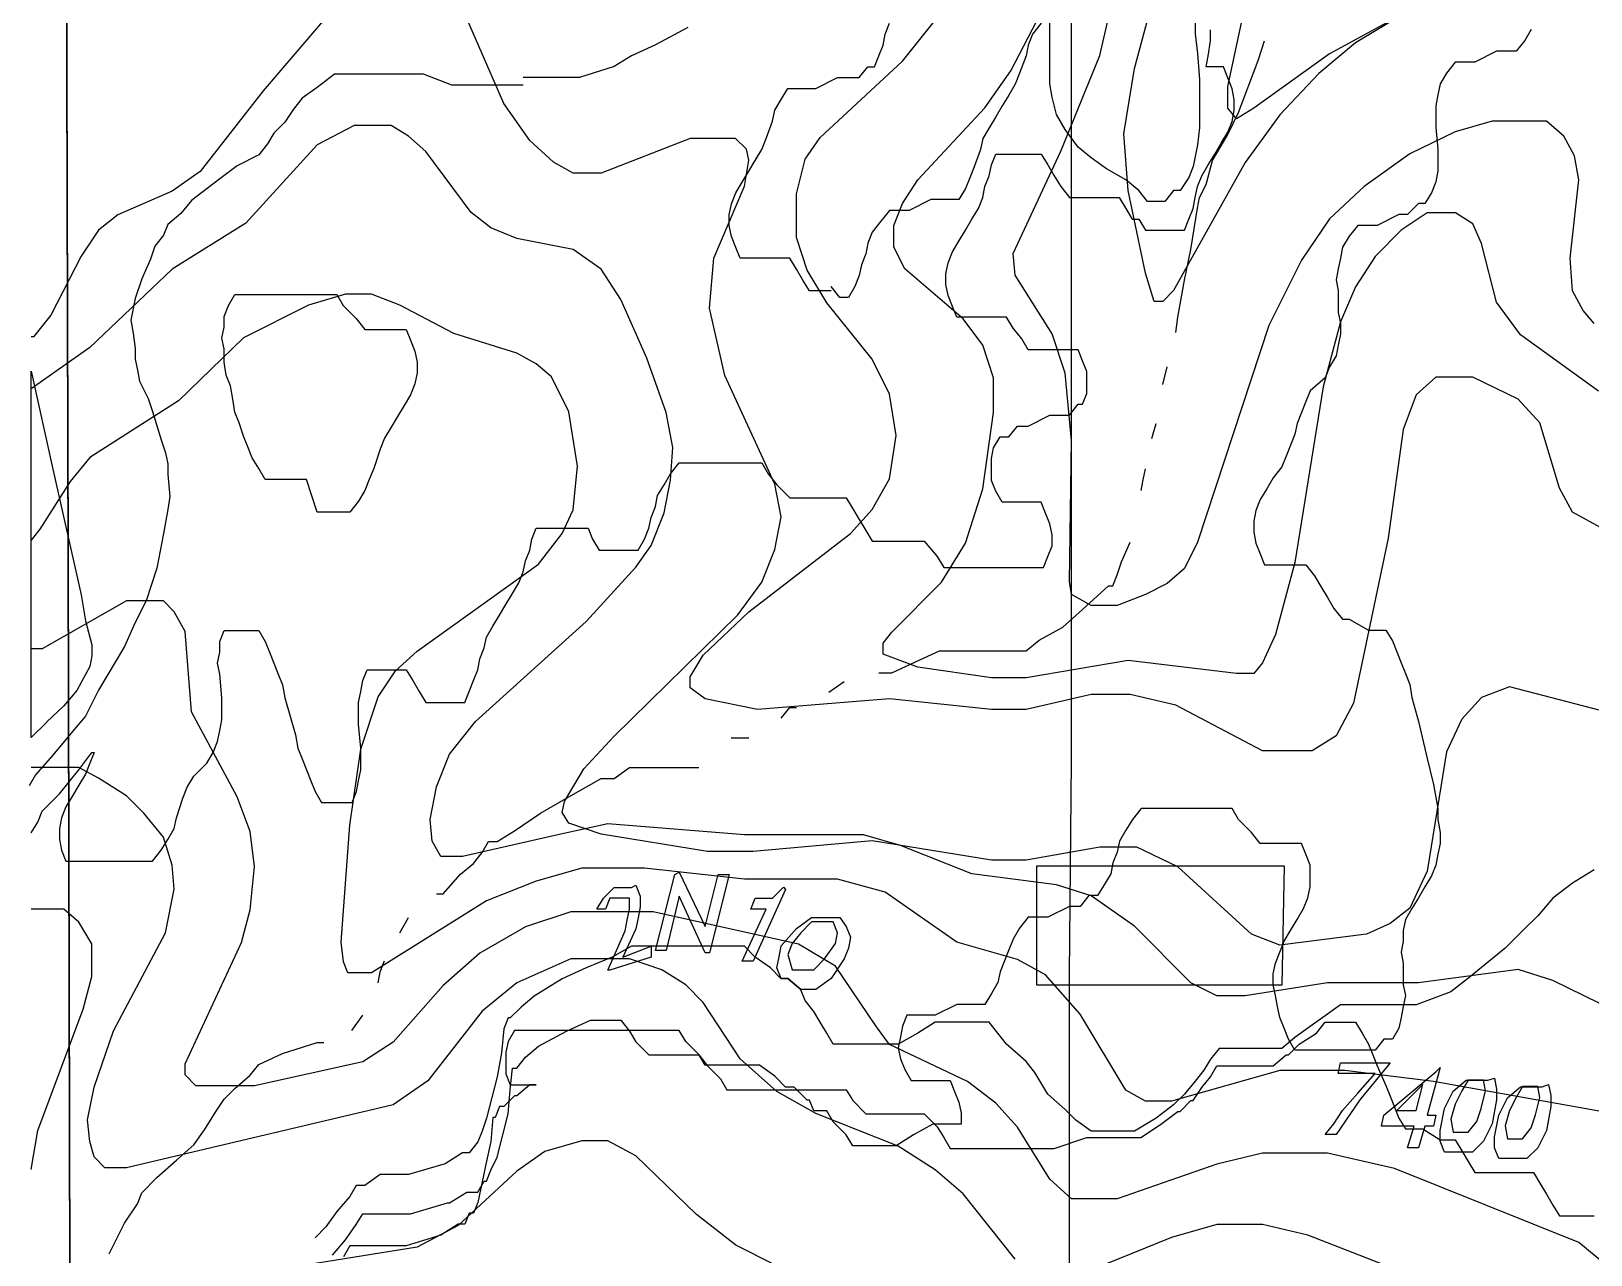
# Model space of a CAD drawing. Extents: x -0.82 to 6.83, y -0.63 to 7.9.
# Drawn here: x 0.0378 to 0.4172, y 5.8297 to 6.1273 of the extents above; entities that cross this region are included whole.
import ezdxf

# ---------------------------------------------------------------- set-up
doc = ezdxf.new("R2010")
doc.units = 0
for name, color, linetype in [('Elevations', 7, 'CONTINUOUS'), ('Grid', 7, 'CONTINUOUS'), ('Labels', 7, 'CONTINUOUS'), ('roads', 7, 'CONTINUOUS'), ('topo', 7, 'CONTINUOUS'), ('topo_grid', 7, 'CONTINUOUS'), ('water', 7, 'CONTINUOUS'), ('white', 7, 'CONTINUOUS')]:
    doc.layers.add(name, color=color, linetype=linetype)

msp = doc.modelspace()

# ---------------------------------------------------------------- linework, layer by layer
at = {"layer": 'Elevations', "color": 1}
for points in [[(0.361004, 5.867449), (0.355204, 5.858982), (0.352569, 5.858982), (0.354677, 5.861628), (0.356786, 5.864803), (0.360476, 5.869036), (0.364694, 5.873799), (0.355731, 5.873799), (0.35626, 5.876445), (0.368386, 5.876445), (0.368386, 5.876445)], [(0.380512, 5.875334), (0.377348, 5.863692), (0.379457, 5.863692), (0.37893, 5.861046), (0.376821, 5.861046), (0.375239, 5.855754), (0.372604, 5.855754), (0.374186, 5.861046), (0.366277, 5.861046), (0.366804, 5.863692), (0.379457, 5.874275)], [(0.393693, 5.872714), (0.39422, 5.870068), (0.39422, 5.867423), (0.393167, 5.861602), (0.391058, 5.857368), (0.38842, 5.854723), (0.38473, 5.854723), (0.382621, 5.854723), (0.381566, 5.854723), (0.380513, 5.857368), (0.380513, 5.860014), (0.381566, 5.865306), (0.383674, 5.869539), (0.386839, 5.872185), (0.390528, 5.872185), (0.392111, 5.872185)], [(0.369967, 5.864803), (0.374712, 5.864803), (0.376294, 5.871153)], [(0.383675, 5.859538), (0.385257, 5.859538), (0.387366, 5.859538), (0.389475, 5.862184), (0.390528, 5.865359), (0.391583, 5.869592), (0.391057, 5.872238), (0.389475, 5.872238), (0.387366, 5.872238), (0.385784, 5.869592), (0.384201, 5.866417), (0.383146, 5.862713)], [(0.406874, 5.871127), (0.4074, 5.868481), (0.4074, 5.865835), (0.406347, 5.860014), (0.404239, 5.855781), (0.401603, 5.853135), (0.397912, 5.853135), (0.395804, 5.853135), (0.394748, 5.853135), (0.393695, 5.855781), (0.393695, 5.858427), (0.394748, 5.863718), (0.396857, 5.867952), (0.400021, 5.870598), (0.403712, 5.870598), (0.405291, 5.870598)], [(0.396856, 5.85795), (0.398438, 5.85795), (0.400547, 5.85795), (0.402656, 5.860596), (0.403711, 5.863771), (0.404764, 5.868005), (0.404238, 5.87065), (0.402656, 5.87065), (0.400547, 5.87065), (0.398965, 5.868005), (0.397382, 5.86483), (0.396327, 5.861125)]]:
    msp.add_lwpolyline(points, close=True, dxfattribs=at)
at = {"layer": 'Grid', "color": 1}
msp.add_lwpolyline([(0.006687, 6.415242), (0.045703, 6.415242), (0.04623, 6.206989), (0.046757, 5.999264), (0.047285, 5.791514), (0.048339, 5.58326), (0.006687, 5.58326)], dxfattribs=at)
msp.add_lwpolyline([(0.04834, 5.582731), (0.047285, 5.790984), (0.046758, 5.998709), (0.046231, 6.20646), (0.045704, 6.414713), (0.252915, 6.414713), (0.460654, 6.414713), (0.667866, 6.414713), (0.875078, 6.414713), (0.875604, 6.207518), (0.876131, 6.000825), (0.877187, 5.79363), (0.87824, 5.586938), (0.670501, 5.586938), (0.463289, 5.586938), (0.25555, 5.586938)], close=True, dxfattribs=at)
at = {"layer": 'Labels', "color": 6}
for points in [[(0.195445, 5.9228), (0.201772, 5.909571), (0.204935, 5.922271), (0.207571, 5.922271), (0.202826, 5.903221), (0.201772, 5.903221), (0.195445, 5.916979), (0.192281, 5.90375), (0.189645, 5.90375), (0.19439, 5.922271)], [(0.1849, 5.919625), (0.185954, 5.916979), (0.185954, 5.914333), (0.185427, 5.911687), (0.1849, 5.909041), (0.181736, 5.902162), (0.188591, 5.904808), (0.188591, 5.902162), (0.178573, 5.898987), (0.178046, 5.898987), (0.182264, 5.908512), (0.182791, 5.911158), (0.183318, 5.913804), (0.183318, 5.91645), (0.182264, 5.91645), (0.180155, 5.91645), (0.178573, 5.91645), (0.177518, 5.913804), (0.175409, 5.913804), (0.176991, 5.91645), (0.179627, 5.919096), (0.181736, 5.919096), (0.183845, 5.919096)], [(0.22128, 5.918593), (0.213371, 5.90113), (0.210735, 5.90113), (0.216535, 5.91383), (0.212844, 5.91383), (0.213898, 5.916476), (0.218116, 5.916476), (0.220753, 5.919122)], [(0.236043, 5.909624), (0.237097, 5.906978), (0.23657, 5.904332), (0.235515, 5.901686), (0.232352, 5.896924), (0.228661, 5.894278), (0.22497, 5.894278), (0.221807, 5.896924), (0.220225, 5.896924), (0.219171, 5.899569), (0.219698, 5.902215), (0.220225, 5.904861), (0.223916, 5.909094), (0.227607, 5.91174), (0.231297, 5.91174), (0.234461, 5.91174)], [(0.222861, 5.899067), (0.225498, 5.899067), (0.228134, 5.899067), (0.23077, 5.901713), (0.233406, 5.905417), (0.233934, 5.908063), (0.232879, 5.910708), (0.23077, 5.910708), (0.227607, 5.910708), (0.224971, 5.908063), (0.222862, 5.905417), (0.221807, 5.902771)]]:
    msp.add_lwpolyline(points, close=True, dxfattribs=at)
at = {"layer": 'roads', "color": 7}
for points in [[(0.320935, 6.131424), (0.320935, 6.126661), (0.321461, 6.121899), (0.321988, 6.115549), (0.321988, 6.110786), (0.321988, 6.107082), (0.321988, 6.103907), (0.321461, 6.099674), (0.320405, 6.094382), (0.319352, 6.091736), (0.317244, 6.088561), (0.315661, 6.088561), (0.313553, 6.085915), (0.31197, 6.085915), (0.309335, 6.085915), (0.307226, 6.088561), (0.304063, 6.091207), (0.299318, 6.093853), (0.295627, 6.096499), (0.292464, 6.099145), (0.2893, 6.103378), (0.287192, 6.107082), (0.286136, 6.111315), (0.28561, 6.11449), (0.28561, 6.118195), (0.28561, 6.125603), (0.28561, 6.130895)], [(0.197555, 6.128249), (0.189646, 6.124015), (0.183847, 6.12137), (0.179629, 6.118724), (0.171193, 6.116078), (0.16592, 6.116078), (0.161702, 6.116078), (0.15748, 6.116078)], [(0.157482, 6.114199), (0.153264, 6.114199), (0.14641, 6.114199), (0.140083, 6.114199), (0.133229, 6.116845), (0.129011, 6.116845), (0.122157, 6.116845), (0.116357, 6.116845), (0.115303, 6.116845), (0.111612, 6.116845), (0.107394, 6.11367), (0.103703, 6.111024), (0.101594, 6.108379), (0.099485, 6.105204), (0.096849, 6.102558), (0.095267, 6.099912), (0.093158, 6.097266), (0.087886, 6.09462), (0.083668, 6.091445), (0.076814, 6.086154), (0.074177, 6.082979), (0.071014, 6.080333), (0.06996, 6.077687), (0.067851, 6.075041), (0.066796, 6.071866), (0.064687, 6.067104), (0.063101, 6.062341), (0.062046, 6.057049), (0.062574, 6.053874), (0.063101, 6.05017), (0.063101, 6.047524), (0.063628, 6.044879), (0.06416, 6.042233), (0.066269, 6.037999), (0.067323, 6.034824), (0.069432, 6.027945), (0.070487, 6.02477), (0.071014, 6.022124), (0.071014, 6.019479), (0.071541, 6.014187), (0.071014, 6.011012), (0.06996, 6.005191), (0.068378, 5.996724), (0.065742, 5.988787), (0.063101, 5.983495), (0.060465, 5.977674), (0.054138, 5.967091), (0.050974, 5.960741), (0.047811, 5.957037), (0.043066, 5.951216), (0.038848, 5.946454), (0.037266, 5.943808)], [(0.417948, 5.923329), (0.412675, 5.920154), (0.40793, 5.91645), (0.404239, 5.912216), (0.400548, 5.908512), (0.39633, 5.904279), (0.387895, 5.8974), (0.383149, 5.893696), (0.374713, 5.890521), (0.370495, 5.890521), (0.367332, 5.890521), (0.362587, 5.890521), (0.358896, 5.890521), (0.356261, 5.890521), (0.35257, 5.887875), (0.348879, 5.885229), (0.345189, 5.882583), (0.342025, 5.879937), (0.338862, 5.879937), (0.335698, 5.879937), (0.33148, 5.879937), (0.328317, 5.879937), (0.326734, 5.879937), (0.32462, 5.877291), (0.323038, 5.874646), (0.32093, 5.872), (0.318294, 5.868825), (0.315659, 5.866179), (0.311441, 5.863004), (0.306168, 5.859829), (0.303005, 5.859829), (0.299841, 5.859829), (0.295623, 5.859829), (0.291932, 5.862475), (0.289297, 5.865121), (0.285079, 5.868825), (0.281916, 5.874116), (0.279807, 5.876762), (0.275062, 5.880996), (0.272953, 5.883641), (0.270845, 5.886287), (0.268207, 5.886287), (0.265569, 5.886287), (0.262933, 5.886287), (0.260297, 5.886287), (0.257661, 5.886287), (0.253443, 5.883641), (0.248697, 5.880996), (0.243952, 5.880996), (0.241843, 5.880996), (0.239207, 5.880996), (0.236044, 5.880996), (0.234462, 5.880996), (0.23288, 5.880996), (0.231298, 5.883641), (0.229717, 5.886287), (0.228135, 5.888933), (0.226026, 5.891579), (0.224971, 5.894225), (0.221808, 5.896871), (0.220226, 5.896871), (0.21759, 5.899516), (0.213899, 5.902162), (0.211263, 5.904808), (0.207045, 5.904808), (0.203354, 5.904808), (0.195973, 5.904808), (0.1907, 5.904808), (0.18701, 5.904808), (0.183846, 5.904808), (0.179101, 5.902162), (0.172774, 5.899516), (0.166974, 5.896871), (0.16012, 5.892637), (0.156957, 5.889991), (0.154321, 5.887346), (0.153793, 5.887346), (0.152739, 5.8847), (0.152212, 5.878879), (0.151157, 5.873058), (0.148521, 5.863004), (0.147466, 5.859829), (0.146412, 5.857183), (0.144303, 5.854537), (0.142721, 5.854537), (0.138499, 5.851891), (0.129536, 5.849246), (0.122681, 5.849246), (0.118991, 5.8466), (0.116882, 5.8466), (0.1153, 5.843954), (0.112137, 5.84025), (0.1095, 5.836546), (0.106864, 5.8339)]]:
    msp.add_lwpolyline(points, dxfattribs=at)
at = {"layer": 'topo', "color": 2}
for points in [[(0.370501, 6.130815), (0.359956, 6.124465), (0.350993, 6.117057), (0.341503, 6.107003), (0.333067, 6.095361), (0.315668, 6.064246), (0.313033, 6.0616), (0.310924, 6.0616), (0.308815, 6.068479), (0.304597, 6.088588), (0.303542, 6.102346), (0.306177, 6.118221), (0.316195, 6.155633)], [(0.116358, 6.138726), (0.094214, 6.112797), (0.078919, 6.093218), (0.072065, 6.088455), (0.058884, 6.082635), (0.054139, 6.07893), (0.049921, 6.07258), (0.042539, 6.058293), (0.038321, 6.053001), (0.037794, 6.053001)], [(0.373133, 6.132429), (0.353625, 6.121846), (0.335172, 6.108617), (0.330954, 6.105971), (0.328845, 6.108617), (0.328845, 6.113908), (0.334645, 6.14079)], [(0.419528, 5.96209), (0.397384, 5.967911), (0.39053, 5.965265), (0.385784, 5.959974), (0.382094, 5.952036), (0.377348, 5.923038), (0.373131, 5.914042), (0.368385, 5.910338), (0.362586, 5.907692), (0.341496, 5.905046), (0.334642, 5.907692), (0.316715, 5.924096), (0.306698, 5.928859), (0.297735, 5.928859), (0.279804, 5.925684), (0.271368, 5.925684), (0.242369, 5.930446), (0.213371, 5.9278), (0.202299, 5.9278), (0.176464, 5.932034), (0.168555, 5.93468), (0.166973, 5.937325), (0.167501, 5.939971), (0.172246, 5.947909), (0.179627, 5.955846), (0.20968, 5.985374), (0.21548, 5.993311), (0.218643, 6.001249), (0.220225, 6.009186), (0.218643, 6.017124), (0.206517, 6.043582), (0.202826, 6.059986), (0.20388, 6.072157), (0.211262, 6.08962), (0.212316, 6.09597), (0.211789, 6.098615), (0.209153, 6.101261), (0.203353, 6.101261), (0.198081, 6.101261), (0.176464, 6.092795), (0.16961, 6.092795), (0.164864, 6.09544), (0.159065, 6.100732), (0.152738, 6.109728), (0.140611, 6.137668)], [(0.417945, 6.056256), (0.415309, 6.059431), (0.412674, 6.064193), (0.412148, 6.072131), (0.414256, 6.091181), (0.413201, 6.097001), (0.410565, 6.101764), (0.406347, 6.105468), (0.399493, 6.105468), (0.393166, 6.105468), (0.384203, 6.102822), (0.373131, 6.097531), (0.362058, 6.089593), (0.353623, 6.081656), (0.346768, 6.071601), (0.33886, 6.055726), (0.321461, 6.003021), (0.318297, 5.996671), (0.314079, 5.992967), (0.308807, 5.990321), (0.301952, 5.987676), (0.295626, 5.987676), (0.290876, 5.990321), (0.29035, 5.993496), (0.290876, 6.02776), (0.289299, 6.044164), (0.286131, 6.053689), (0.277168, 6.067977), (0.276641, 6.073268), (0.288245, 6.098139), (0.297736, 6.121423), (0.300899, 6.135181)], [(0.41953, 6.006646), (0.412675, 6.01035), (0.409512, 6.016171), (0.404767, 6.032046), (0.399494, 6.037867), (0.388422, 6.043159), (0.384203, 6.043159), (0.379458, 6.043159), (0.374713, 6.038925), (0.371549, 6.030459), (0.367859, 6.004), (0.359423, 5.963916), (0.355205, 5.955979), (0.349405, 5.952274), (0.344132, 5.952274), (0.337278, 5.952274), (0.316189, 5.963387), (0.305116, 5.966033), (0.295626, 5.966033), (0.279804, 5.962329), (0.271368, 5.962329), (0.246588, 5.964974), (0.214426, 5.962329), (0.201772, 5.964974), (0.198081, 5.96762), (0.198081, 5.970266), (0.201245, 5.975558), (0.212317, 5.986141), (0.237097, 6.005191), (0.24237, 6.011012), (0.246588, 6.01842), (0.248169, 6.029004), (0.246588, 6.039058), (0.24237, 6.047524), (0.231298, 6.061283), (0.226552, 6.06922), (0.223916, 6.077158), (0.223916, 6.087741), (0.226025, 6.096208), (0.229716, 6.101499), (0.249751, 6.12002), (0.258187, 6.130604)], [(0.419004, 6.039746), (0.400023, 6.053504), (0.394223, 6.061441), (0.390533, 6.075729), (0.388424, 6.080491), (0.384206, 6.083137), (0.377352, 6.083137), (0.371025, 6.078904), (0.364698, 6.072554), (0.359952, 6.065146), (0.356262, 6.056679), (0.352044, 6.040804), (0.34519, 5.998074), (0.340444, 5.980611), (0.337281, 5.973732), (0.335172, 5.971086), (0.330954, 5.971086), (0.304592, 5.974261), (0.279807, 5.970028), (0.271371, 5.970028), (0.253445, 5.972674), (0.245009, 5.975849), (0.245009, 5.978495), (0.247118, 5.98114), (0.259244, 5.993311), (0.265044, 6.002836), (0.269262, 6.016065), (0.271897, 6.034586), (0.271897, 6.043053), (0.269262, 6.05099), (0.264517, 6.05734), (0.250281, 6.069511), (0.247645, 6.074803), (0.247645, 6.080095), (0.249754, 6.085386), (0.253445, 6.091207), (0.269789, 6.10867), (0.276116, 6.117665), (0.282443, 6.129836)], [(0.430601, 5.885335), (0.407929, 5.896447), (0.399493, 5.899093), (0.37524, 5.895918), (0.353096, 5.895918), (0.333061, 5.892743), (0.326206, 5.892743), (0.319879, 5.895918), (0.306171, 5.909676), (0.295626, 5.917085), (0.287186, 5.919731), (0.266623, 5.922376), (0.249224, 5.929256), (0.240261, 5.931901), (0.211263, 5.931901), (0.178046, 5.934547), (0.16592, 5.931901), (0.142721, 5.92661), (0.137448, 5.92661), (0.135339, 5.930314), (0.134812, 5.935606), (0.136394, 5.943543), (0.139557, 5.951481), (0.145884, 5.959418), (0.172774, 5.98376), (0.1849, 5.996989), (0.188591, 6.002281), (0.191755, 6.010218), (0.193336, 6.018156), (0.193864, 6.026093), (0.192282, 6.03456), (0.187537, 6.047789), (0.18121, 6.062076), (0.176464, 6.069485), (0.16961, 6.074247), (0.155902, 6.076893), (0.149575, 6.079539), (0.14483, 6.083243), (0.133758, 6.09806), (0.12954, 6.101764), (0.125322, 6.10441), (0.116359, 6.10441), (0.107395, 6.099647), (0.089992, 6.080597), (0.072066, 6.069485), (0.05203, 6.050435), (0.037795, 6.040381)], [(0.420056, 5.864486), (0.378931, 5.871894), (0.357314, 5.87454), (0.341496, 5.87454), (0.315134, 5.867131), (0.308807, 5.867131), (0.304062, 5.869777), (0.292985, 5.888298), (0.284549, 5.897823), (0.277695, 5.901527), (0.262932, 5.905761), (0.245533, 5.917931), (0.233934, 5.921106), (0.211262, 5.921106), (0.187009, 5.923752), (0.171719, 5.923752), (0.160647, 5.920577), (0.14852, 5.915815), (0.120576, 5.898352), (0.116358, 5.898352), (0.114776, 5.898352), (0.113722, 5.900998), (0.113195, 5.905761), (0.115304, 5.93423), (0.11794, 5.952751), (0.122158, 5.965451), (0.126376, 5.971801), (0.131648, 5.976563), (0.161174, 5.99773), (0.166974, 6.005138), (0.16961, 6.010959), (0.170664, 6.021542), (0.168555, 6.034771), (0.164337, 6.043238), (0.160647, 6.046413), (0.155902, 6.049059), (0.140611, 6.053821), (0.12743, 6.060701), (0.120576, 6.063346), (0.114249, 6.063346), (0.105286, 6.060701), (0.089464, 6.052763), (0.073647, 6.037417), (0.05203, 6.023659), (0.047285, 6.017838), (0.039903, 6.006196), (0.037794, 6.003551)], [(0.435349, 5.8153), (0.414259, 5.832762), (0.369443, 5.850754), (0.353099, 5.854458), (0.337279, 5.854458), (0.326207, 5.851812), (0.301954, 5.843345), (0.295627, 5.843345), (0.290878, 5.843345), (0.285605, 5.848108), (0.277696, 5.860808), (0.272424, 5.866629), (0.26557, 5.87192), (0.246589, 5.880916), (0.243425, 5.88515), (0.233408, 5.899966), (0.224445, 5.905258), (0.189119, 5.913195), (0.178047, 5.913195), (0.169084, 5.913195), (0.158012, 5.909491), (0.14694, 5.903141), (0.137976, 5.895204), (0.12585, 5.881445), (0.118468, 5.876683), (0.092102, 5.870862), (0.077865, 5.870862), (0.075229, 5.873508), (0.075229, 5.876154), (0.088937, 5.905681), (0.091046, 5.913619), (0.0921, 5.924202), (0.091046, 5.932669), (0.087882, 5.941135), (0.07681, 5.961773), (0.075228, 5.981352), (0.072592, 5.986115), (0.069956, 5.98876), (0.065211, 5.98876), (0.060993, 5.98876), (0.04043, 5.977119), (0.037794, 5.977119)], [(0.277171, 5.828688), (0.264517, 5.844563), (0.257663, 5.850383), (0.2487, 5.856204), (0.228664, 5.864142), (0.219174, 5.869433), (0.210211, 5.877371), (0.201247, 5.891129), (0.19703, 5.895363), (0.19123, 5.899067), (0.183321, 5.901713), (0.17594, 5.901713), (0.169086, 5.901713), (0.155904, 5.895892), (0.147468, 5.889013), (0.134287, 5.872079), (0.125851, 5.866258), (0.060996, 5.850913), (0.055723, 5.850913), (0.053087, 5.853558), (0.052032, 5.857263), (0.051505, 5.862554), (0.053087, 5.870492), (0.057832, 5.88425), (0.070486, 5.908063), (0.072595, 5.918646), (0.072068, 5.924467), (0.069959, 5.931346), (0.065214, 5.937167), (0.060996, 5.9414), (0.054141, 5.945633), (0.049396, 5.948279), (0.037797, 5.948279)], [(0.03779, 5.850463), (0.039372, 5.859988), (0.050444, 5.889489), (0.052553, 5.897426), (0.052553, 5.905364), (0.049389, 5.910655), (0.045699, 5.91383), (0.040958, 5.91383), (0.037794, 5.91383)], [(0.218645, 5.827338), (0.209154, 5.832101), (0.199664, 5.839509), (0.184901, 5.853796), (0.178047, 5.857501), (0.17172, 5.857501), (0.162757, 5.854855), (0.155903, 5.850092), (0.141667, 5.836863), (0.131649, 5.831571), (0.085247, 5.824163)], [(0.416368, 5.80805), (0.348353, 5.834508), (0.337281, 5.837154), (0.326209, 5.837154), (0.315137, 5.833979), (0.292988, 5.824983)]]:
    msp.add_lwpolyline(points, dxfattribs=at)
at = {"layer": 'topo_grid', "color": 7}
msp.add_lwpolyline([(0.290349, 5.795191), (0.290349, 5.846864), (0.290349, 5.898008), (0.290875, 5.949681), (0.290875, 6.001355), (0.290875, 6.052499), (0.290875, 6.104172), (0.290875, 6.155316), (0.290875, 6.206989), (0.291402, 6.258662), (0.291402, 6.309806), (0.291402, 6.361479), (0.291402, 6.412623)], dxfattribs=at)
at = {"layer": 'water', "color": 4}
for points in [[(0.316187, 6.054086), (0.316713, 6.05779), (0.317766, 6.063611), (0.318296, 6.066786), (0.319878, 6.074194), (0.32146, 6.084249), (0.321987, 6.086894), (0.323569, 6.090069), (0.325151, 6.09589), (0.328842, 6.10224), (0.331477, 6.107532), (0.336222, 6.120232), (0.337805, 6.124994)], [(0.313023, 6.041439), (0.314079, 6.045672)], [(0.310387, 6.028236), (0.31144, 6.03194), (0.31144, 6.03194)], [(0.307751, 6.015589), (0.308277, 6.018235), (0.308804, 6.020881)], [(0.243952, 5.971298), (0.247116, 5.971298), (0.252915, 5.973944), (0.258715, 5.97659), (0.261351, 5.97659), (0.267151, 5.97659), (0.273478, 5.97659), (0.279805, 5.97659), (0.282968, 5.979235), (0.288768, 5.98241), (0.293513, 5.986644), (0.29984, 5.992465), (0.300896, 5.992465), (0.301949, 5.99511), (0.303005, 5.998285), (0.305113, 6.003048)], [(0.231826, 5.966562), (0.235516, 5.969208)], [(0.220226, 5.960238), (0.222335, 5.962884), (0.223916, 5.962884)], [(0.208099, 5.955476), (0.209681, 5.955476), (0.212317, 5.955476)], [(0.136392, 5.917535), (0.137974, 5.917535), (0.142192, 5.922297), (0.145355, 5.924943), (0.147464, 5.927589), (0.149046, 5.930235), (0.151155, 5.930235), (0.155373, 5.93288), (0.1617, 5.937114), (0.168027, 5.940818), (0.176463, 5.94558), (0.179626, 5.94558), (0.183317, 5.948226), (0.185426, 5.948226), (0.190171, 5.948226), (0.194916, 5.948226), (0.19808, 5.948226), (0.200189, 5.948226)], [(0.127428, 5.908036), (0.129537, 5.91174)], [(0.122156, 5.895918), (0.122683, 5.898564), (0.123738, 5.90121)], [(0.115829, 5.884303), (0.118465, 5.888007)], [(0.056776, 5.83001), (0.060467, 5.837419), (0.06363, 5.842181), (0.064685, 5.844827), (0.068376, 5.848531), (0.073121, 5.852765), (0.077339, 5.856469), (0.079975, 5.860173), (0.082611, 5.864406), (0.08472, 5.867581), (0.087356, 5.870227), (0.091047, 5.873402), (0.093156, 5.876048), (0.098956, 5.878694), (0.107392, 5.88134), (0.108974, 5.88134)]]:
    msp.add_lwpolyline(points, dxfattribs=at)
at = {"layer": 'white', "color": 7}
for points in [[(0.037794, 5.932351), (0.039376, 5.934997), (0.04043, 5.937643), (0.044648, 5.941876), (0.044648, 5.941876), (0.049393, 5.947697), (0.052557, 5.95193), (0.053084, 5.95193), (0.053084, 5.95193), (0.053084, 5.95193), (0.05203, 5.949285), (0.050975, 5.946639), (0.049393, 5.943993), (0.047812, 5.941347), (0.04623, 5.938701), (0.045175, 5.936055), (0.044648, 5.93341), (0.044648, 5.930764), (0.045175, 5.928118), (0.04623, 5.925472), (0.047284, 5.925472), (0.049393, 5.925472), (0.051502, 5.925472), (0.054139, 5.925472), (0.056775, 5.925472), (0.059411, 5.925472), (0.062047, 5.925472), (0.064684, 5.925472), (0.06732, 5.925472), (0.069429, 5.928118), (0.071011, 5.930764), (0.072592, 5.93341), (0.073119, 5.936055), (0.074701, 5.940818), (0.075756, 5.943464), (0.077337, 5.94611), (0.080501, 5.949285), (0.082083, 5.95193), (0.083137, 5.954576), (0.083664, 5.957222), (0.084192, 5.959868), (0.084192, 5.962514), (0.084192, 5.96516), (0.083664, 5.97098), (0.083137, 5.973626), (0.083664, 5.976272), (0.083664, 5.978918), (0.084719, 5.981564), (0.085773, 5.981564), (0.087355, 5.981564), (0.089464, 5.981564), (0.091046, 5.981564), (0.093155, 5.981564), (0.094737, 5.978918), (0.095791, 5.976272), (0.096846, 5.973626), (0.0979, 5.97098), (0.098955, 5.968335), (0.099482, 5.96516), (0.102122, 5.956164), (0.10265, 5.952989), (0.103704, 5.950343), (0.104759, 5.947697), (0.105813, 5.945051), (0.106868, 5.942405), (0.108449, 5.93976), (0.110031, 5.93976), (0.11214, 5.93976), (0.113722, 5.93976), (0.115831, 5.93976), (0.116885, 5.942405), (0.117413, 5.945051), (0.11794, 5.947697), (0.11794, 5.950343), (0.11794, 5.952989), (0.117413, 5.95881), (0.117413, 5.961455), (0.117413, 5.964101), (0.11794, 5.966747), (0.118467, 5.969393), (0.119522, 5.972039), (0.121631, 5.972039), (0.123212, 5.972039), (0.125321, 5.972039), (0.12743, 5.972039), (0.129012, 5.972039), (0.130594, 5.969393), (0.132175, 5.966747), (0.133757, 5.964101), (0.135339, 5.964101), (0.136921, 5.964101), (0.13903, 5.964101), (0.141139, 5.964101), (0.143248, 5.964101), (0.144302, 5.966747), (0.145357, 5.969393), (0.146411, 5.972039), (0.146938, 5.974685), (0.147993, 5.97733), (0.14852, 5.979976), (0.150102, 5.982622), (0.151684, 5.985268), (0.153265, 5.987914), (0.154847, 5.99056), (0.156429, 5.993205), (0.157483, 5.995851), (0.15801, 5.998497), (0.159065, 6.001143), (0.159592, 6.003789), (0.160647, 6.006435), (0.162228, 6.006435), (0.16381, 6.006435), (0.165919, 6.006435), (0.168028, 6.006435), (0.16961, 6.006435), (0.171719, 6.006435), (0.173301, 6.006435), (0.174355, 6.003789), (0.175937, 6.001143), (0.177519, 6.001143), (0.179627, 6.001143), (0.181736, 6.001143), (0.183318, 6.001143), (0.185427, 6.001143), (0.187009, 6.003789), (0.188063, 6.006435), (0.188591, 6.00908), (0.189645, 6.011726), (0.190172, 6.014372), (0.191754, 6.017018), (0.193336, 6.019664), (0.195445, 6.02231), (0.197554, 6.02231), (0.20019, 6.02231), (0.202826, 6.02231), (0.205462, 6.02231), (0.208099, 6.02231), (0.210735, 6.02231), (0.213371, 6.02231), (0.21548, 6.02231), (0.217062, 6.019664), (0.219171, 6.017018), (0.222334, 6.013843), (0.223916, 6.013843), (0.226025, 6.013843), (0.228134, 6.013843), (0.230243, 6.013843), (0.232352, 6.013843), (0.234461, 6.013843), (0.236043, 6.013843), (0.237624, 6.011197), (0.239206, 6.008551), (0.240788, 6.005905), (0.24237, 6.00326), (0.244479, 6.00326), (0.246588, 6.00326), (0.249224, 6.00326), (0.251333, 6.00326), (0.253442, 6.00326), (0.255024, 6.00326), (0.258187, 5.999555), (0.259769, 5.99691), (0.261878, 5.99691), (0.263987, 5.99691), (0.266623, 5.99691), (0.269258, 5.99691), (0.271894, 5.99691), (0.274531, 5.99691), (0.277167, 5.99691), (0.279802, 5.99691), (0.281911, 5.99691), (0.284019, 5.99691), (0.285075, 5.999555), (0.286128, 6.002201), (0.286128, 6.004847), (0.285602, 6.007493), (0.284546, 6.010139), (0.283493, 6.012785), (0.281911, 6.012785), (0.279802, 6.012785), (0.277693, 6.012785), (0.275584, 6.012785), (0.274002, 6.012785), (0.27242, 6.01543), (0.271364, 6.018076), (0.271364, 6.020722), (0.271364, 6.023368), (0.271891, 6.026014), (0.273473, 6.02866), (0.275582, 6.02866), (0.277691, 6.031305), (0.280326, 6.031305), (0.285599, 6.033951), (0.288239, 6.033951), (0.290348, 6.033951), (0.292457, 6.036597), (0.293512, 6.036597), (0.294565, 6.039243), (0.294565, 6.041889), (0.294565, 6.044535), (0.293512, 6.04718), (0.292457, 6.049826), (0.290348, 6.049826), (0.288239, 6.049826), (0.286125, 6.049826), (0.284016, 6.049826), (0.281908, 6.049826), (0.280326, 6.049826), (0.278743, 6.052472), (0.276635, 6.055118), (0.275052, 6.057764), (0.27347, 6.057764), (0.271361, 6.057764), (0.269253, 6.057764), (0.266617, 6.057764), (0.265035, 6.057764), (0.262926, 6.057764), (0.261872, 6.06041), (0.260817, 6.063055), (0.26029, 6.065701), (0.26029, 6.068347), (0.260817, 6.070993), (0.261872, 6.073639), (0.263454, 6.076285), (0.265035, 6.07893), (0.266617, 6.081576), (0.2682, 6.084222), (0.269253, 6.086868), (0.269779, 6.089514), (0.270835, 6.09216), (0.271361, 6.094805), (0.272417, 6.097451), (0.273999, 6.097451), (0.276108, 6.097451), (0.278217, 6.097451), (0.279799, 6.097451), (0.281908, 6.097451), (0.28349, 6.097451), (0.285072, 6.094805), (0.286654, 6.09216), (0.288239, 6.089514), (0.290348, 6.086868), (0.29193, 6.086868), (0.294565, 6.086868), (0.296674, 6.086868), (0.298783, 6.086868), (0.300892, 6.086868), (0.302474, 6.086868), (0.304056, 6.084222), (0.305638, 6.081576), (0.30722, 6.081576), (0.308803, 6.07893), (0.310911, 6.07893), (0.31302, 6.07893), (0.315129, 6.07893), (0.316711, 6.07893), (0.318293, 6.07893), (0.319349, 6.081576), (0.320402, 6.084222), (0.320931, 6.086868), (0.321458, 6.089514), (0.322511, 6.09216), (0.324093, 6.094805), (0.325675, 6.097451), (0.327257, 6.100097), (0.328837, 6.102743), (0.329893, 6.105389), (0.330419, 6.108035), (0.330419, 6.11068), (0.329893, 6.113326), (0.328837, 6.115972), (0.327784, 6.118618), (0.325675, 6.118618), (0.324093, 6.118618), (0.323566, 6.118618), (0.324093, 6.121264), (0.324093, 6.121264), (0.324619, 6.124968), (0.324619, 6.124968), (0.324619, 6.127614)], [(0.402657, 6.12772), (0.401075, 6.125074), (0.398966, 6.122428), (0.396331, 6.122428), (0.394222, 6.122428), (0.38895, 6.119782), (0.386312, 6.119782), (0.384203, 6.119782), (0.382095, 6.117136), (0.380512, 6.11449), (0.379986, 6.111845), (0.379459, 6.109199), (0.379459, 6.106553), (0.379459, 6.103907), (0.379986, 6.098615), (0.379986, 6.09597), (0.379986, 6.093324), (0.379459, 6.090678), (0.378406, 6.088032), (0.376824, 6.085386), (0.375242, 6.085386), (0.372607, 6.08274), (0.370498, 6.08274), (0.365226, 6.080095), (0.362588, 6.080095), (0.360479, 6.080095), (0.358368, 6.077449), (0.356788, 6.074803), (0.356259, 6.072157), (0.355733, 6.069511), (0.355206, 6.066865), (0.355733, 6.06422), (0.355733, 6.058928), (0.356259, 6.056282), (0.356259, 6.053636), (0.355733, 6.05099), (0.355206, 6.048345), (0.353624, 6.045699), (0.352571, 6.043053), (0.34888, 6.039878), (0.347824, 6.037232), (0.346771, 6.034586), (0.345715, 6.03194), (0.345189, 6.029295), (0.344136, 6.026649), (0.34308, 6.024003), (0.342027, 6.021357), (0.339918, 6.018711), (0.338336, 6.016065), (0.336754, 6.01342), (0.335701, 6.010774), (0.335174, 6.008128), (0.335174, 6.005482), (0.335701, 6.002836), (0.336754, 6.00019), (0.33781, 5.997545), (0.339918, 5.997545), (0.341501, 5.997545), (0.343609, 5.997545), (0.346245, 5.997545), (0.347827, 5.997545), (0.349936, 5.994899), (0.351518, 5.992253), (0.3531, 5.989607), (0.354682, 5.986961), (0.356791, 5.984315), (0.35837, 5.984315), (0.363117, 5.98167), (0.365225, 5.98167), (0.367334, 5.98167), (0.368916, 5.979024), (0.369972, 5.976378), (0.371025, 5.973732), (0.372081, 5.971086), (0.373134, 5.96844), (0.37366, 5.965265), (0.375242, 5.959445), (0.377351, 5.950449), (0.378933, 5.944099), (0.37946, 5.940924), (0.379986, 5.938278), (0.379986, 5.935632), (0.380516, 5.932457), (0.380516, 5.929811), (0.379986, 5.927165), (0.37946, 5.92452), (0.378407, 5.921874), (0.376825, 5.919228), (0.375242, 5.916582), (0.37366, 5.913936), (0.372078, 5.91129), (0.371549, 5.908645), (0.371549, 5.905999), (0.371022, 5.903353), (0.371549, 5.900707), (0.371549, 5.895415), (0.372078, 5.89277), (0.371549, 5.890124), (0.371022, 5.887478), (0.370496, 5.884832), (0.368914, 5.882186), (0.366805, 5.882186), (0.364696, 5.87954), (0.362061, 5.87954), (0.359426, 5.87954), (0.356256, 5.87954), (0.353621, 5.87954), (0.350985, 5.87954), (0.348877, 5.87954), (0.346768, 5.87954), (0.345186, 5.87954), (0.343604, 5.882186), (0.34255, 5.884832), (0.341495, 5.887478), (0.340968, 5.890124), (0.340442, 5.89277), (0.339913, 5.895415), (0.339913, 5.898061), (0.340442, 5.900707), (0.341495, 5.903353), (0.342548, 5.905999), (0.34413, 5.908645), (0.345712, 5.91129), (0.347294, 5.913936), (0.348348, 5.916582), (0.348874, 5.919228), (0.348874, 5.921874), (0.348874, 5.92452), (0.347821, 5.927165), (0.346765, 5.929811), (0.344657, 5.929811), (0.343074, 5.929811), (0.340966, 5.929811), (0.338857, 5.929811), (0.336748, 5.929811), (0.334639, 5.932457), (0.331475, 5.935632), (0.329893, 5.938278), (0.327784, 5.938278), (0.325676, 5.938278), (0.32357, 5.938278), (0.320933, 5.938278), (0.31777, 5.938278), (0.315135, 5.938278), (0.312497, 5.938278), (0.309861, 5.938278), (0.307753, 5.938278), (0.305644, 5.935632), (0.304062, 5.932986), (0.30248, 5.93034), (0.301953, 5.927695), (0.300897, 5.925049), (0.300371, 5.922403), (0.298789, 5.919757), (0.297206, 5.917111), (0.295098, 5.917111), (0.292989, 5.914465), (0.290354, 5.914465), (0.285077, 5.91182), (0.282968, 5.91182), (0.280333, 5.91182), (0.278224, 5.909174), (0.276642, 5.906528), (0.275589, 5.903882), (0.274533, 5.901236), (0.27348, 5.89859), (0.272954, 5.895945), (0.271371, 5.893299), (0.269789, 5.890653), (0.267681, 5.890653), (0.265572, 5.890653), (0.262936, 5.890653), (0.257664, 5.888007), (0.255027, 5.888007), (0.252918, 5.888007), (0.250809, 5.888007), (0.249755, 5.885361), (0.249228, 5.882715), (0.2487, 5.88007), (0.249228, 5.877424), (0.250282, 5.874778), (0.251864, 5.872132), (0.253446, 5.872132), (0.255555, 5.872132), (0.257664, 5.872132), (0.259773, 5.872132), (0.261354, 5.872132), (0.262409, 5.869486), (0.263463, 5.86684), (0.26399, 5.864195), (0.26399, 5.861549), (0.263463, 5.861549), (0.262932, 5.861549), (0.262405, 5.861549), (0.259769, 5.861549), (0.259769, 5.861549), (0.257132, 5.861549), (0.252387, 5.858903), (0.252387, 5.858903), (0.248169, 5.856257), (0.243951, 5.856257), (0.241315, 5.856257), (0.239733, 5.856257), (0.237624, 5.856257), (0.236042, 5.858903), (0.232879, 5.862078), (0.231297, 5.864724), (0.229188, 5.864724), (0.228661, 5.864724), (0.228134, 5.864724), (0.227079, 5.86737), (0.227079, 5.86737), (0.227079, 5.86737), (0.226552, 5.86737), (0.223389, 5.870545), (0.221807, 5.870545), (0.22128, 5.870545), (0.218643, 5.87319), (0.214953, 5.875836), (0.214953, 5.875836), (0.212316, 5.875836), (0.211789, 5.875836), (0.207571, 5.875836), (0.203353, 5.875836), (0.201772, 5.875836), (0.20019, 5.878482), (0.197026, 5.881657), (0.195445, 5.884303), (0.193336, 5.884303), (0.191227, 5.884303), (0.188591, 5.884303), (0.185954, 5.884303), (0.183318, 5.884303), (0.180155, 5.884303), (0.176991, 5.884303), (0.173828, 5.884303), (0.171192, 5.884303), (0.168028, 5.884303), (0.164865, 5.884303), (0.162228, 5.884303), (0.159592, 5.884303), (0.156956, 5.884303), (0.155374, 5.884303), (0.153792, 5.881657), (0.153265, 5.879011), (0.153265, 5.876365), (0.153265, 5.87372), (0.15432, 5.871074), (0.155901, 5.871074), (0.157483, 5.871074), (0.160119, 5.871074), (0.160647, 5.871074), (0.159065, 5.871074), (0.155901, 5.868428), (0.155374, 5.868428), (0.152738, 5.865782), (0.152211, 5.865782), (0.151683, 5.865782), (0.150629, 5.863136), (0.150629, 5.863136), (0.150102, 5.863136), (0.150102, 5.863136), (0.149574, 5.857315), (0.149574, 5.857315), (0.14852, 5.852553), (0.146411, 5.842499), (0.145356, 5.839853), (0.145356, 5.839853), (0.144302, 5.839853), (0.143247, 5.837207), (0.142193, 5.837207), (0.141666, 5.837207), (0.137448, 5.834561), (0.129012, 5.831915), (0.122158, 5.831915), (0.118467, 5.831915), (0.11794, 5.831915), (0.115831, 5.831915), (0.115831, 5.831915), (0.115303, 5.831915), (0.113722, 5.82927)], [(0.232352, 6.064167), (0.230771, 6.064167), (0.228662, 6.064167), (0.22708, 6.064167), (0.225499, 6.066813), (0.223917, 6.069458), (0.222335, 6.072104), (0.220226, 6.072104), (0.218117, 6.072104), (0.216008, 6.072104), (0.213899, 6.072104), (0.21179, 6.072104), (0.210209, 6.072104), (0.209154, 6.07475), (0.2081, 6.077396), (0.207572, 6.080042), (0.207572, 6.082688), (0.2081, 6.085333), (0.209154, 6.087979), (0.210736, 6.090625), (0.212318, 6.093271), (0.213899, 6.095917), (0.215481, 6.098563), (0.216535, 6.101208), (0.218117, 6.105442), (0.218644, 6.108088), (0.220226, 6.110733), (0.221808, 6.113379), (0.223917, 6.113379), (0.226553, 6.113379), (0.228662, 6.113379), (0.233934, 6.116025), (0.236571, 6.116025), (0.239207, 6.116025), (0.241316, 6.118671), (0.242898, 6.118671), (0.243952, 6.121317), (0.245007, 6.123963), (0.245534, 6.126608), (0.246588, 6.129254)], [(0.283497, 6.129254), (0.281388, 6.126608), (0.280332, 6.123963), (0.279806, 6.121317), (0.278223, 6.117083), (0.27717, 6.114438), (0.275588, 6.111792), (0.274006, 6.109146), (0.272424, 6.1065), (0.270842, 6.103854), (0.269259, 6.101208), (0.268733, 6.098563), (0.267151, 6.094329), (0.266095, 6.091683), (0.265042, 6.089038), (0.26346, 6.086392), (0.261351, 6.086392), (0.258715, 6.086392), (0.256606, 6.086392), (0.251334, 6.083746), (0.248697, 6.083746), (0.246588, 6.083746), (0.244479, 6.0811), (0.24237, 6.078454), (0.241316, 6.075808), (0.240789, 6.073163), (0.239734, 6.070517), (0.239207, 6.067871), (0.238152, 6.065225), (0.236571, 6.062579), (0.234462, 6.062579), (0.232352, 6.065225), (0.232352, 6.065225)], [(0.111082, 5.829666), (0.114245, 5.833371), (0.116881, 5.837075), (0.118467, 5.839721), (0.120049, 5.839721), (0.123213, 5.839721), (0.130067, 5.839721), (0.13903, 5.842366), (0.139557, 5.842366), (0.143775, 5.845012), (0.145357, 5.845012), (0.145884, 5.845012), (0.146411, 5.845012), (0.147993, 5.847658), (0.14852, 5.847658), (0.14852, 5.847658), (0.149575, 5.850304), (0.151157, 5.853479), (0.151157, 5.853479), (0.153793, 5.864062), (0.15432, 5.869883), (0.154847, 5.875175), (0.155902, 5.875175), (0.155902, 5.875175), (0.158011, 5.877821), (0.161174, 5.880466), (0.168028, 5.884171), (0.173828, 5.886816), (0.173828, 5.886816), (0.176992, 5.886816), (0.179101, 5.886816), (0.18121, 5.886816), (0.183319, 5.884171), (0.1849, 5.881525), (0.188064, 5.87835), (0.189645, 5.87835), (0.191754, 5.87835), (0.193863, 5.87835), (0.195972, 5.87835), (0.198609, 5.87835), (0.20019, 5.87835), (0.202299, 5.875704), (0.205463, 5.872529), (0.207045, 5.869883), (0.208626, 5.869883), (0.211263, 5.869883), (0.213371, 5.869883), (0.213371, 5.869883), (0.216007, 5.869883), (0.218643, 5.869883), (0.224443, 5.869883), (0.227079, 5.869883), (0.229715, 5.869883), (0.231824, 5.869883), (0.23446, 5.869883), (0.236042, 5.869883), (0.237624, 5.867237), (0.240787, 5.864062), (0.242897, 5.864062), (0.244479, 5.864062), (0.246588, 5.864062), (0.249224, 5.864062), (0.251333, 5.864062), (0.252915, 5.864062), (0.255024, 5.864062), (0.258187, 5.860887), (0.259769, 5.858241), (0.261351, 5.855596), (0.26346, 5.855596), (0.266096, 5.855596), (0.268731, 5.855596), (0.271366, 5.855596), (0.27453, 5.855596), (0.277166, 5.855596), (0.28033, 5.855596), (0.286657, 5.855596), (0.294565, 5.858241), (0.295091, 5.858241), (0.299309, 5.858241), (0.299838, 5.858241), (0.303528, 5.858241), (0.303528, 5.858241), (0.304057, 5.858241), (0.307225, 5.858241), (0.307746, 5.858241), (0.312496, 5.861416), (0.316714, 5.864591), (0.317241, 5.864591), (0.319879, 5.867237), (0.320405, 5.867237), (0.322514, 5.870412), (0.324623, 5.873058), (0.326205, 5.875704), (0.327787, 5.875704), (0.329369, 5.875704), (0.331478, 5.875704), (0.332005, 5.875704), (0.336223, 5.875704), (0.339387, 5.875704), (0.339913, 5.875704), (0.343076, 5.87835), (0.343603, 5.87835), (0.346241, 5.880996), (0.350459, 5.883641), (0.352567, 5.886287), (0.353094, 5.886287), (0.355729, 5.886287), (0.357838, 5.886287), (0.359947, 5.886287), (0.361529, 5.883641), (0.363111, 5.880996), (0.364164, 5.87835), (0.36522, 5.875704), (0.367328, 5.870941), (0.368381, 5.868296), (0.369437, 5.86565), (0.37049, 5.863004), (0.372072, 5.860358), (0.374181, 5.860358), (0.37629, 5.860358), (0.380508, 5.857712), (0.382617, 5.857712), (0.384199, 5.857712), (0.385781, 5.855066), (0.387363, 5.852421), (0.388945, 5.849775), (0.390528, 5.849775), (0.392636, 5.849775), (0.394745, 5.849775), (0.396854, 5.849775), (0.398963, 5.849775), (0.401071, 5.849775), (0.40318, 5.849775), (0.404762, 5.847129), (0.406344, 5.844483), (0.407927, 5.841837), (0.409509, 5.839191), (0.411618, 5.839191), (0.413726, 5.839191), (0.415835, 5.839191), (0.417944, 5.839191)]]:
    msp.add_lwpolyline(points, dxfattribs=at)
for points in [[(0.104755, 6.018288), (0.10212, 6.018288), (0.099484, 6.018288), (0.096848, 6.018288), (0.094739, 6.018288), (0.093157, 6.020934), (0.091575, 6.02358), (0.090521, 6.026225), (0.089466, 6.028871), (0.088412, 6.032046), (0.087357, 6.034692), (0.08683, 6.037867), (0.086303, 6.041042), (0.085248, 6.043688), (0.084721, 6.046863), (0.084721, 6.050038), (0.084194, 6.052684), (0.084721, 6.05533), (0.084721, 6.057975), (0.085775, 6.060621), (0.087357, 6.063267), (0.089466, 6.063267), (0.091575, 6.063267), (0.094211, 6.063267), (0.096848, 6.063267), (0.100011, 6.063267), (0.102647, 6.063267), (0.105284, 6.063267), (0.10792, 6.063267), (0.110029, 6.063267), (0.112138, 6.063267), (0.113719, 6.060621), (0.116883, 6.057446), (0.118992, 6.0548), (0.121101, 6.0548), (0.12321, 6.0548), (0.125319, 6.0548), (0.127428, 6.0548), (0.12901, 6.0548), (0.130064, 6.052155), (0.131119, 6.049509), (0.131646, 6.046863), (0.131646, 6.044217), (0.131119, 6.041571), (0.130064, 6.038925), (0.128482, 6.03628), (0.126901, 6.033634), (0.125319, 6.030988), (0.123737, 6.028342), (0.122683, 6.025696), (0.121101, 6.020934), (0.120046, 6.018288), (0.118992, 6.015642), (0.11741, 6.012996), (0.115301, 6.01035), (0.112665, 6.01035), (0.110029, 6.01035), (0.107393, 6.01035), (0.104755, 6.018288)], [(0.041484, 5.959233), (0.037793, 5.955529), (0.037793, 6.04464), (0.043066, 6.020828), (0.04992, 5.990269), (0.050974, 5.983919), (0.052556, 5.978098), (0.052556, 5.975452), (0.052029, 5.972806), (0.048865, 5.966985), (0.045702, 5.963281), (0.045702, 5.963281), (0.041484, 5.959312)], [(0.342022, 5.895336), (0.282444, 5.895336), (0.282444, 5.924334), (0.34255, 5.924334), (0.342023, 5.895336)]]:
    msp.add_lwpolyline(points, close=True, dxfattribs=at)

doc.saveas('drawing.dxf')
